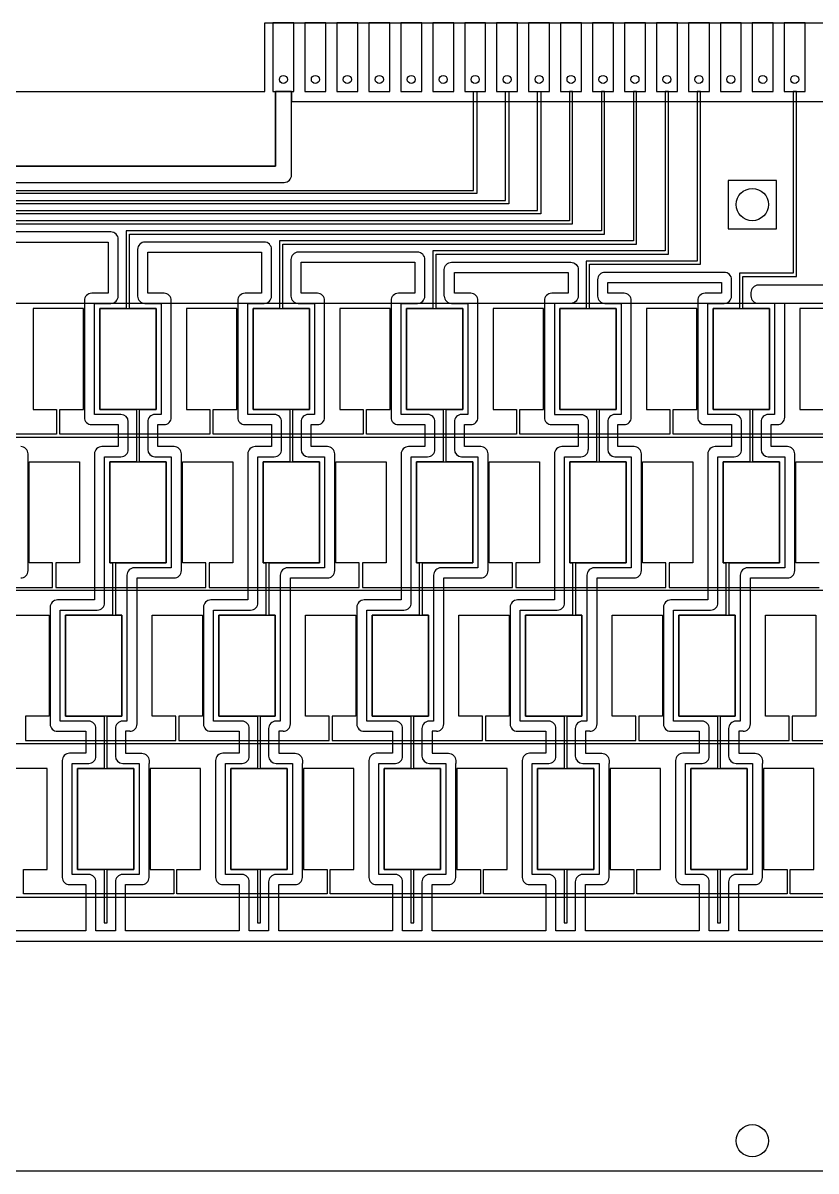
# Model space of a CAD drawing. Header units: inches. Extents: x 2 to 354, y 2 to 145.
# Drawn here: x 88.6 to 186.9, y 2.5 to 144.8 of the extents above; entities that cross this region are included whole.
import ezdxf

# ---------------------------------------------------------------- set-up
doc = ezdxf.new("R2010")
doc.units = ezdxf.units.IN
doc.header["$MEASUREMENT"] = 0
for name, color, linetype in [('Border', 7, 'Continuous'), ('Column Ground', 50, 'Continuous'), ('Column Pads', 50, 'Continuous'), ('Connector Bottom', 170, 'Continuous'), ('Connector Top', 220, 'Continuous'), ('Holes', 10, 'Continuous'), ('Row Pads', 82, 'Continuous'), ('Vias', 10, 'Continuous')]:
    doc.layers.add(name, color=color, linetype=linetype)

msp = doc.modelspace()

# ---------------------------------------------------------------- linework, layer by layer
at = {"layer": 'Border'}
for p, q in [((118.6, 136.25), (118.6, 144.75)), ((118.6, 144.75), (126.16, 144.75)), ((126.16, 144.75), (130.12, 144.75)), ((130.12, 144.75), (134.08, 144.75)), ((134.08, 144.75), (138.04, 144.75)), ((138.04, 144.75), (142, 144.75)), ((142, 144.75), (145.96, 144.75)), ((145.96, 144.75), (149.92, 144.75)), ((149.92, 144.75), (153.88, 144.75)), ((153.88, 144.75), (157.84, 144.75)), ((157.84, 144.75), (161.8, 144.75)), ((161.8, 144.75), (165.76, 144.75)), ((165.76, 144.75), (169.72, 144.75)), ((169.72, 144.75), (173.68, 144.75)), ((173.68, 144.75), (175.04, 144.75)), ((175.04, 144.75), (190.88, 144.75)), ((2.5, 136.25), (118.6, 136.25)), ((348.25, 2.5), (8.5, 2.5))]:
    msp.add_line(p, q, dxfattribs=at)
at = {"layer": 'Column Ground'}
for points in [[(40.49, 125), (121, 125, 0.414214), (121.9, 125.9), (121.9, 136.25), (119.9, 136.25), (119.9, 127), (39.4, 127, 0.414214)], [(100.43, 110.91), (100.43, 117.94, 0.414214), (99.52, 118.85), (84.73, 118.85, 0.414214)], [(85.08, 117.6), (99.18, 117.6), (99.18, 111.26), (97.15, 111.26, 0.414214), (96.24, 110.35), (96.24, 95.89, 0.414214), (97.15, 94.99), (100.43, 94.99), (100.43, 92.26), (98.4, 92.26, 0.414214), (97.49, 91.35), (97.49, 73.26), (92.9, 73.26, 0.414214), (91.99, 72.35), (91.99, 57.89, 0.414214), (92.9, 56.99), (96.42, 56.99), (96.42, 54.26), (94.39, 54.26, 0.414214), (93.49, 53.35), (93.49, 38.89, 0.414214), (94.39, 37.99), (96.42, 37.99), (96.42, 32.25), (82.32, 32.25)], [(120.68, 91.91), (120.68, 95.33, 0.414444), (119.77, 96.24), (116.49, 96.24), (116.49, 110.01), (118.52, 110.01, 0.414214), (119.43, 110.91), (119.43, 116.69, 0.414214), (118.52, 117.6), (103.73, 117.6, 0.414214), (102.83, 116.69), (102.83, 110.91, 0.414214), (103.73, 110.01), (105.76, 110.01), (105.76, 96.24), (104.98, 96.24, 0.414429), (104.08, 95.33), (104.08, 91.91, 0.413833), (104.98, 91.01), (107.01, 91.01), (107.01, 77.24), (102.42, 77.24, 0.414214), (101.51, 76.33), (101.51, 58.24), (100.98, 58.24, 0.414762), (100.08, 57.33), (100.08, 53.91, 0.414135), (100.98, 53.01), (103.01, 53.01), (103.01, 39.24), (100.98, 39.24, 0.414214), (100.08, 38.33), (100.08, 32.25), (97.67, 32.25), (97.67, 38.33, 0.414214), (96.77, 39.24), (94.74, 39.24), (94.74, 53.01), (96.77, 53.01, 0.414415), (97.67, 53.92), (97.67, 57.33)], [(101.86, 56.99, 0.414214), (102.76, 57.89), (102.76, 75.99), (107.36, 75.99, 0.414214), (108.26, 76.89), (108.26, 91.35, 0.414214), (107.36, 92.26), (105.33, 92.26), (105.33, 94.99), (106.11, 94.99, 0.414214), (107.01, 95.89), (107.01, 110.35, 0.414214), (106.11, 111.26), (104.08, 111.26), (104.08, 116.35), (118.18, 116.35), (118.18, 111.26), (116.15, 111.26, 0.414214), (115.24, 110.35), (115.24, 95.89, 0.414214), (116.15, 94.99), (119.43, 94.99), (119.43, 92.26), (117.4, 92.26, 0.414214), (116.49, 91.35), (116.49, 73.26), (111.9, 73.26, 0.414214), (110.99, 72.35), (110.99, 57.89, 0.414214), (111.9, 56.99), (115.42, 56.99), (115.42, 54.26), (113.39, 54.26, 0.414214), (112.49, 53.35), (112.49, 38.89, 0.414214), (113.39, 37.99), (115.42, 37.99), (115.42, 32.25), (101.33, 32.25), (101.33, 37.99), (103.35, 37.99, 0.414214), (104.26, 38.89), (104.26, 53.01)], [(139.68, 91.91), (139.68, 95.33, 0.414444), (138.77, 96.24), (135.49, 96.24), (135.49, 110.01), (137.52, 110.01, 0.414214), (138.43, 110.91), (138.43, 115.44, 0.414214), (137.52, 116.35), (122.73, 116.35, 0.414214), (121.83, 115.44), (121.83, 110.91, 0.414214), (122.73, 110.01), (124.76, 110.01), (124.76, 96.24), (123.98, 96.24, 0.414429), (123.08, 95.33), (123.08, 91.91, 0.413833), (123.98, 91.01), (126.01, 91.01), (126.01, 77.24), (121.42, 77.24, 0.414214), (120.51, 76.33), (120.51, 58.24), (119.98, 58.24, 0.414762), (119.07, 57.33), (119.07, 53.91, 0.414135), (119.98, 53.01), (122.01, 53.01), (122.01, 39.24), (119.98, 39.24, 0.414214), (119.07, 38.33), (119.07, 32.25), (116.67, 32.25), (116.67, 38.33, 0.414214), (115.77, 39.24), (113.74, 39.24), (113.74, 53.01), (115.77, 53.01, 0.414415), (116.67, 53.92), (116.67, 57.33)], [(120.86, 56.99, 0.414214), (121.76, 57.89), (121.76, 75.99), (126.36, 75.99, 0.414214), (127.26, 76.89), (127.26, 91.35, 0.414214), (126.36, 92.26), (124.33, 92.26), (124.33, 94.99), (125.11, 94.99, 0.414214), (126.01, 95.89), (126.01, 110.35, 0.414214), (125.11, 111.26), (123.08, 111.26), (123.08, 115.1), (137.18, 115.1), (137.18, 111.26), (135.15, 111.26, 0.414214), (134.24, 110.35), (134.24, 95.89, 0.414214), (135.15, 94.99), (138.43, 94.99), (138.43, 92.26), (136.4, 92.26, 0.414214), (135.49, 91.35), (135.49, 73.26), (130.9, 73.26, 0.414214), (129.99, 72.35), (129.99, 57.89, 0.414214), (130.9, 56.99), (134.42, 56.99), (134.42, 54.26), (132.39, 54.26, 0.414214), (131.49, 53.35), (131.49, 38.89, 0.414214), (132.39, 37.99), (134.42, 37.99), (134.42, 32.25), (120.33, 32.25), (120.33, 37.99), (122.35, 37.99, 0.414214), (123.26, 38.89), (123.26, 53.01)], [(139.86, 56.99, 0.414214), (140.76, 57.89), (140.76, 75.99), (145.36, 75.99, 0.414214), (146.26, 76.89), (146.26, 91.35, 0.414214), (145.36, 92.26), (143.33, 92.26), (143.33, 94.99), (144.11, 94.99, 0.414214), (145.01, 95.89), (145.01, 110.35, 0.414214), (144.11, 111.26), (142.08, 111.26), (142.08, 113.85), (156.18, 113.85), (156.18, 111.26), (154.15, 111.26, 0.414214), (153.24, 110.35), (153.24, 95.89, 0.414214), (154.15, 94.99), (157.43, 94.99), (157.43, 92.26), (155.4, 92.26, 0.414214), (154.49, 91.35), (154.49, 73.26), (149.9, 73.26, 0.414214), (148.99, 72.35), (148.99, 57.89, 0.414214), (149.9, 56.99), (153.42, 56.99), (153.42, 54.26), (151.39, 54.26, 0.414214), (150.49, 53.35), (150.49, 38.89, 0.414214), (151.39, 37.99), (153.42, 37.99), (153.42, 32.25), (139.33, 32.25), (139.33, 37.99), (141.35, 37.99, 0.414214), (142.26, 38.89), (142.26, 53.01)], [(140.83, 110.91), (140.83, 114.19, -0.414214), (141.73, 115.1), (156.52, 115.1, -0.414214), (157.43, 114.19), (157.43, 110.91, -0.414214), (156.52, 110.01), (154.49, 110.01), (154.49, 96.24), (157.77, 96.24, -0.414444), (158.68, 95.33), (158.68, 91.91)], [(177.68, 91.91), (177.68, 95.33, 0.414444), (176.77, 96.24), (173.49, 96.24), (173.49, 110.01), (175.52, 110.01, 0.414214), (176.43, 110.91), (176.43, 112.94, 0.414214), (175.52, 113.85), (160.73, 113.85, 0.414214), (159.83, 112.94), (159.83, 110.91, 0.414214), (160.73, 110.01), (162.76, 110.01), (162.76, 96.24), (161.98, 96.24, 0.414429), (161.08, 95.33), (161.08, 91.91, 0.413833), (161.98, 91.01), (164.01, 91.01), (164.01, 77.24), (159.42, 77.24, 0.414214), (158.51, 76.33), (158.51, 58.24), (157.98, 58.24, 0.414762), (157.07, 57.33), (157.07, 53.91, 0.414135), (157.98, 53.01), (160.01, 53.01), (160.01, 39.24), (157.98, 39.24, 0.414214), (157.07, 38.33), (157.07, 32.25), (154.67, 32.25), (154.67, 38.33, 0.414214), (153.77, 39.24), (151.74, 39.24), (151.74, 53.01), (153.77, 53.01, 0.414415), (154.67, 53.92), (154.67, 57.33)], [(162.33, 92.26), (162.33, 94.99), (163.11, 94.99, 0.414214), (164.01, 95.89), (164.01, 110.35, 0.414214), (163.11, 111.26), (161.08, 111.26), (161.08, 112.6), (175.18, 112.6), (175.18, 111.26), (173.15, 111.26, 0.414214), (172.24, 110.35), (172.24, 95.89, 0.414214), (173.15, 94.99), (176.43, 94.99), (176.43, 92.26), (174.4, 92.26, 0.414214), (173.49, 91.35), (173.49, 73.26), (168.9, 73.26, 0.414214), (167.99, 72.35), (167.99, 57.89, 0.414214), (168.9, 56.99), (172.42, 56.99), (172.42, 54.26), (170.4, 54.26, 0.414214), (169.49, 53.35), (169.49, 38.89, 0.414214), (170.4, 37.99), (172.42, 37.99), (172.42, 32.25), (158.33, 32.25), (158.33, 37.99), (160.35, 37.99, 0.414214), (161.26, 38.89), (161.26, 53.01)], [(194.52, 112.26), (179.73, 112.26, 0.414214), (178.83, 111.35), (178.83, 110.92, 0.414214), (179.73, 110.02), (181.76, 110.02), (181.76, 96.24), (180.98, 96.24, 0.414429), (180.08, 95.33), (180.08, 91.91, 0.413833), (180.98, 91.01), (183.01, 91.01), (183.01, 77.24), (178.42, 77.24, 0.414214), (177.51, 76.33), (177.51, 58.24), (176.98, 58.24, 0.414762), (176.07, 57.33), (176.07, 53.91, 0.414135), (176.98, 53.01), (179.01, 53.01), (179.01, 39.24), (176.98, 39.24, 0.414214), (176.07, 38.33), (176.07, 32.25), (173.67, 32.25), (173.67, 38.33, 0.414214), (172.77, 39.24), (170.74, 39.24), (170.74, 53.01), (172.77, 53.01, 0.414415), (173.67, 53.92), (173.67, 57.33)], [(101.68, 91.91), (101.68, 95.33, 0.413984), (100.77, 96.24), (97.49, 96.24), (97.49, 110.01), (99.52, 110.01, 0.414214), (100.43, 110.91)], [(140.83, 110.91, 0.414214), (141.73, 110.01), (143.76, 110.01), (143.76, 96.24), (142.98, 96.24, 0.414429), (142.08, 95.33), (142.08, 91.91, 0.413833), (142.98, 91.01), (145.01, 91.01), (145.01, 77.24), (140.42, 77.24, 0.414214), (139.51, 76.33), (139.51, 58.24), (138.98, 58.24, 0.414762), (138.07, 57.33), (138.07, 53.91, 0.414135), (138.98, 53.01), (141.01, 53.01), (141.01, 39.24), (138.98, 39.24, 0.414214), (138.07, 38.33), (138.07, 32.25), (135.67, 32.25), (135.67, 38.33, 0.414214), (134.77, 39.24), (132.74, 39.24), (132.74, 53.01), (134.77, 53.01, 0.414415), (135.67, 53.92), (135.67, 57.33)], [(177.86, 56.99, 0.414214), (178.76, 57.89), (178.76, 75.99), (183.36, 75.99, 0.414214), (184.26, 76.89), (184.26, 91.35, 0.414214), (183.36, 92.26), (181.33, 92.26), (181.33, 94.99), (182.11, 94.99, 0.414214), (183.01, 95.89), (183.01, 96.24)], [(88.36, 75.99, 0.414214), (89.26, 76.89), (89.26, 91.35, 0.414214), (88.36, 92.26)], [(97.67, 57.33, 0.414214), (96.77, 58.24), (93.24, 58.24), (93.24, 72.01), (97.84, 72.01, 0.414214), (98.74, 72.92), (98.74, 91.01), (100.77, 91.01, 0.414214), (101.68, 91.91)], [(116.67, 57.33, 0.414214), (115.77, 58.24), (112.24, 58.24), (112.24, 72.01), (116.84, 72.01, 0.414214), (117.74, 72.92), (117.74, 91.01), (119.77, 91.01, 0.414214), (120.68, 91.91)], [(135.67, 57.33, 0.414214), (134.77, 58.24), (131.24, 58.24), (131.24, 72.01), (135.84, 72.01, 0.414214), (136.74, 72.92), (136.74, 91.01), (138.77, 91.01, 0.414214), (139.68, 91.91)], [(154.67, 57.33, 0.414214), (153.77, 58.24), (150.24, 58.24), (150.24, 72.01), (154.84, 72.01, 0.414214), (155.74, 72.92), (155.74, 91.01), (157.77, 91.01, 0.414214), (158.68, 91.91)], [(158.86, 56.99, 0.414214), (159.76, 57.89), (159.76, 75.99), (164.36, 75.99, 0.414214), (165.26, 76.89), (165.26, 91.35, 0.414214), (164.36, 92.26), (162.33, 92.26)], [(173.67, 57.33, 0.414214), (172.77, 58.24), (169.24, 58.24), (169.24, 72.01), (173.84, 72.01, 0.414214), (174.74, 72.92), (174.74, 91.01), (176.77, 91.01, 0.414214), (177.68, 91.91)], [(101.86, 56.99), (101.33, 56.99), (101.33, 54.26), (103.35, 54.26, -0.414632), (104.26, 53.35), (104.26, 53.01)], [(120.86, 56.99), (120.33, 56.99), (120.33, 54.26), (122.35, 54.26, -0.414632), (123.26, 53.35), (123.26, 53.01)], [(139.86, 56.99), (139.33, 56.99), (139.33, 54.26), (141.35, 54.26, -0.414632), (142.26, 53.35), (142.26, 53.01)], [(158.86, 56.99), (158.33, 56.99), (158.33, 54.26), (160.35, 54.26, -0.414632), (161.26, 53.35), (161.26, 53.01)], [(177.86, 56.99), (177.33, 56.99), (177.33, 54.26), (179.35, 54.26, -0.414632), (180.26, 53.35), (180.26, 53.01)], [(191.43, 32.25), (177.33, 32.25), (177.33, 37.99), (179.35, 37.99, 0.414214), (180.26, 38.89), (180.26, 53.01)]]:
    msp.add_lwpolyline(points, format="xyb", dxfattribs=at)
for points in [[(183.01, 96.25), (183.01, 110.02), (191.24, 110.02)], [(112.49, 53.01), (112.49, 53.01)], [(169.49, 53.01), (169.49, 53.01)], [(73.46, 31), (233.08, 31)]]:
    msp.add_lwpolyline(points, dxfattribs=at)
at = {"layer": 'Column Pads'}
for p, q in [((144.46, 124), (144.46, 136.25)), ((144.46, 136.25), (144.86, 136.25)), ((144.86, 136.25), (144.86, 123.6)), ((148.42, 122.75), (148.42, 136.25)), ((148.42, 136.25), (148.82, 136.25)), ((148.82, 136.25), (148.82, 122.35)), ((152.38, 121.5), (152.38, 136.25)), ((152.38, 136.25), (152.78, 136.25)), ((152.78, 136.25), (152.78, 121.1)), ((156.74, 136.25), (156.34, 136.25)), ((156.34, 136.25), (156.34, 120.25)), ((156.74, 119.85), (156.74, 136.25)), ((160.7, 136.25), (160.3, 136.25)), ((160.3, 136.25), (160.3, 119)), ((160.7, 118.6), (160.7, 136.25)), ((164.66, 136.25), (164.26, 136.25)), ((164.26, 136.25), (164.26, 117.75)), ((164.66, 117.35), (164.66, 136.25)), ((168.62, 136.25), (168.22, 136.25)), ((168.22, 136.25), (168.22, 116.5)), ((168.62, 116.1), (168.62, 136.25)), ((172.58, 136.25), (172.18, 136.25)), ((172.18, 136.25), (172.18, 115.25)), ((172.58, 114.85), (172.58, 136.25)), ((184.46, 136.25), (184.06, 136.25)), ((184.06, 136.25), (184.06, 113.75)), ((184.46, 113.35), (184.46, 136.25)), ((41.49, 124), (132.58, 124)), ((132.58, 124), (144.46, 124)), ((144.86, 123.6), (41.89, 123.6)), ((42.74, 122.75), (136.54, 122.75)), ((148.82, 122.35), (43.14, 122.35)), ((136.54, 122.75), (148.42, 122.75)), ((63.43, 121.5), (140.5, 121.5)), ((152.78, 121.1), (63.83, 121.1)), ((140.5, 121.5), (152.38, 121.5)), ((144.46, 120.25), (82.43, 120.25)), ((82.83, 119.85), (156.74, 119.85)), ((156.34, 120.25), (144.46, 120.25)), ((148.42, 119), (101.43, 119)), ((101.43, 119), (101.43, 109.37)), ((101.83, 109.37), (101.83, 118.6)), ((101.83, 118.6), (160.7, 118.6)), ((160.3, 119), (148.42, 119)), ((152.38, 117.75), (120.43, 117.75)), ((120.43, 117.75), (120.43, 109.37)), ((120.83, 109.37), (120.83, 117.35)), ((120.83, 117.35), (164.66, 117.35)), ((164.26, 117.75), (152.38, 117.75)), ((156.34, 116.5), (139.43, 116.5)), ((139.43, 116.5), (139.43, 109.37)), ((139.83, 109.37), (139.83, 116.1)), ((139.83, 116.1), (168.62, 116.1)), ((168.22, 116.5), (156.34, 116.5)), ((160.3, 115.25), (158.43, 115.25)), ((158.43, 115.25), (158.43, 109.37)), ((172.18, 115.25), (160.3, 115.25)), ((158.83, 109.37), (158.83, 114.85)), ((158.83, 114.85), (172.58, 114.85)), ((184.06, 113.75), (177.43, 113.75)), ((177.43, 113.75), (177.43, 109.37)), ((177.83, 109.37), (177.83, 113.35)), ((177.83, 113.35), (184.46, 113.35)), ((101.43, 109.37), (98.13, 109.37)), ((98.13, 109.37), (98.13, 96.87)), ((105.13, 109.37), (101.83, 109.37)), ((105.13, 96.87), (105.13, 109.37)), ((120.43, 109.37), (117.13, 109.37)), ((117.13, 109.37), (117.13, 96.87)), ((124.13, 109.37), (120.83, 109.37)), ((124.13, 96.87), (124.13, 109.37)), ((139.43, 109.37), (136.13, 109.37)), ((136.13, 109.37), (136.13, 96.87)), ((143.13, 109.37), (139.83, 109.37)), ((143.13, 96.87), (143.13, 109.37)), ((158.43, 109.37), (155.13, 109.37)), ((155.13, 109.37), (155.13, 96.87)), ((162.13, 109.37), (158.83, 109.37)), ((162.13, 96.87), (162.13, 109.37)), ((177.43, 109.37), (174.13, 109.37)), ((174.13, 109.37), (174.13, 96.87)), ((181.13, 109.37), (177.83, 109.37)), ((181.13, 96.87), (181.13, 109.37)), ((98.13, 96.87), (102.68, 96.87)), ((102.68, 96.87), (102.68, 90.37)), ((103.08, 90.37), (103.08, 96.87)), ((103.08, 96.87), (105.13, 96.87)), ((117.13, 96.87), (121.68, 96.87)), ((121.68, 96.87), (121.68, 90.37)), ((122.08, 90.37), (122.08, 96.87)), ((122.08, 96.87), (124.13, 96.87)), ((136.13, 96.87), (140.68, 96.87)), ((140.68, 96.87), (140.68, 90.37)), ((141.08, 90.37), (141.08, 96.87)), ((141.08, 96.87), (143.13, 96.87)), ((155.13, 96.87), (159.68, 96.87)), ((159.68, 96.87), (159.68, 90.37)), ((160.08, 90.37), (160.08, 96.87)), ((160.08, 96.87), (162.13, 96.87)), ((174.13, 96.87), (178.68, 96.87)), ((178.68, 96.87), (178.68, 90.37)), ((179.08, 90.37), (179.08, 96.87)), ((179.08, 96.87), (181.13, 96.87)), ((102.68, 90.37), (99.38, 90.37)), ((99.38, 90.37), (99.38, 77.87)), ((106.38, 90.37), (103.08, 90.37)), ((106.38, 77.87), (106.38, 90.37)), ((121.68, 90.37), (118.38, 90.37)), ((118.38, 90.37), (118.38, 77.87)), ((125.38, 90.37), (122.08, 90.37)), ((125.38, 77.87), (125.38, 90.37)), ((140.68, 90.37), (137.38, 90.37)), ((137.38, 90.37), (137.38, 77.87)), ((144.38, 90.37), (141.08, 90.37)), ((144.38, 77.87), (144.38, 90.37)), ((159.68, 90.37), (156.38, 90.37)), ((156.38, 90.37), (156.38, 77.87)), ((163.38, 90.37), (160.08, 90.37)), ((163.38, 77.87), (163.38, 90.37)), ((178.68, 90.37), (175.38, 90.37)), ((175.38, 90.37), (175.38, 77.87)), ((182.38, 90.37), (179.08, 90.37)), ((182.38, 77.87), (182.38, 90.37)), ((99.38, 77.87), (99.74, 77.87)), ((99.74, 77.87), (99.74, 71.38)), ((100.14, 71.38), (100.14, 77.87)), ((100.14, 77.87), (106.38, 77.87)), ((118.38, 77.87), (118.74, 77.87)), ((118.74, 77.87), (118.74, 71.38)), ((119.14, 71.38), (119.14, 77.87)), ((119.14, 77.87), (125.38, 77.87)), ((137.38, 77.87), (137.74, 77.87)), ((137.74, 77.87), (137.74, 71.38)), ((138.14, 71.38), (138.14, 77.87)), ((138.14, 77.87), (144.38, 77.87)), ((156.38, 77.87), (156.74, 77.87)), ((156.74, 77.87), (156.74, 71.38)), ((157.14, 71.38), (157.14, 77.87)), ((157.14, 77.87), (163.38, 77.87)), ((175.38, 77.87), (175.74, 77.87)), ((175.74, 77.87), (175.74, 71.38)), ((176.14, 71.38), (176.14, 77.87)), ((176.14, 77.87), (182.38, 77.87)), ((99.74, 71.38), (93.88, 71.38)), ((93.88, 71.38), (93.88, 58.87)), ((100.88, 71.38), (100.14, 71.38)), ((100.88, 58.87), (100.88, 71.38)), ((118.74, 71.38), (112.88, 71.38)), ((112.88, 71.38), (112.88, 58.87)), ((119.88, 71.38), (119.14, 71.38)), ((119.88, 58.87), (119.88, 71.38)), ((137.74, 71.38), (131.88, 71.38)), ((131.88, 71.38), (131.88, 58.87)), ((138.88, 71.38), (138.14, 71.38)), ((138.88, 58.87), (138.88, 71.38)), ((156.74, 71.38), (150.88, 71.38)), ((150.88, 71.38), (150.88, 58.87)), ((157.88, 71.38), (157.14, 71.38)), ((157.88, 58.87), (157.88, 71.38)), ((175.74, 71.38), (169.88, 71.38)), ((169.88, 71.38), (169.88, 58.87)), ((176.88, 71.38), (176.14, 71.38)), ((176.88, 58.87), (176.88, 71.38)), ((93.88, 58.87), (98.67, 58.87)), ((98.67, 58.87), (98.67, 52.37)), ((99.07, 52.37), (99.07, 58.87)), ((99.07, 58.87), (100.88, 58.87)), ((112.88, 58.87), (117.67, 58.87)), ((117.67, 58.87), (117.67, 52.37)), ((118.07, 52.37), (118.07, 58.87)), ((118.07, 58.87), (119.88, 58.87)), ((131.88, 58.87), (136.67, 58.87)), ((136.67, 58.87), (136.67, 52.37)), ((137.07, 52.37), (137.07, 58.87)), ((137.07, 58.87), (138.88, 58.87)), ((150.88, 58.87), (155.67, 58.87)), ((155.67, 58.87), (155.67, 52.37)), ((156.07, 52.37), (156.07, 58.87)), ((156.07, 58.87), (157.88, 58.87)), ((169.88, 58.87), (174.67, 58.87)), ((174.67, 58.87), (174.67, 52.37)), ((175.07, 52.37), (175.07, 58.87)), ((175.07, 58.87), (176.88, 58.87)), ((98.67, 52.37), (95.37, 52.37)), ((95.37, 52.37), (95.37, 39.88)), ((102.38, 52.37), (99.07, 52.37)), ((102.38, 39.88), (102.38, 52.37)), ((117.67, 52.37), (114.38, 52.37)), ((114.38, 52.37), (114.38, 39.88)), ((121.37, 52.37), (118.07, 52.37)), ((121.37, 39.88), (121.37, 52.37)), ((136.67, 52.37), (133.37, 52.37)), ((133.37, 52.37), (133.37, 39.88)), ((140.38, 52.37), (137.07, 52.37)), ((140.38, 39.88), (140.38, 52.37)), ((155.67, 52.37), (152.37, 52.37)), ((152.37, 52.37), (152.37, 39.88)), ((159.37, 52.37), (156.07, 52.37)), ((159.37, 39.88), (159.37, 52.37)), ((174.67, 52.37), (171.38, 52.37)), ((171.38, 52.37), (171.38, 39.88)), ((178.37, 52.37), (175.07, 52.37)), ((178.37, 39.88), (178.37, 52.37)), ((95.37, 39.88), (98.67, 39.88)), ((98.67, 39.88), (98.67, 33.25)), ((99.07, 33.25), (99.07, 39.88)), ((99.07, 39.88), (102.38, 39.88)), ((114.38, 39.88), (117.67, 39.88)), ((117.67, 39.88), (117.67, 33.25)), ((118.07, 33.25), (118.07, 39.88)), ((118.07, 39.88), (121.37, 39.88)), ((133.37, 39.88), (136.67, 39.88)), ((136.67, 39.88), (136.67, 33.25)), ((137.07, 33.25), (137.07, 39.88)), ((137.07, 39.88), (140.38, 39.88)), ((152.37, 39.88), (155.67, 39.88)), ((155.67, 39.88), (155.67, 33.25)), ((156.07, 33.25), (156.07, 39.88)), ((156.07, 39.88), (159.37, 39.88)), ((171.38, 39.88), (174.67, 39.88)), ((174.67, 39.88), (174.67, 33.25)), ((175.07, 33.25), (175.07, 39.88)), ((175.07, 39.88), (178.37, 39.88)), ((98.67, 33.25), (99.07, 33.25)), ((117.67, 33.25), (118.07, 33.25)), ((136.67, 33.25), (137.07, 33.25)), ((155.67, 33.25), (156.07, 33.25)), ((174.67, 33.25), (175.07, 33.25))]:
    msp.add_line(p, q, dxfattribs=at)
at = {"layer": 'Connector Bottom'}
for points in [[(122.2, 136.25), (122.2, 144.75), (119.6, 144.75), (119.6, 136.25)], [(126.16, 136.25), (126.16, 144.75), (123.56, 144.75), (123.56, 136.25)], [(130.12, 144.75), (127.52, 144.75), (127.52, 136.25), (130.12, 136.25)], [(134.08, 136.25), (134.08, 144.75), (131.48, 144.75), (131.48, 136.25)], [(138.04, 136.25), (138.04, 144.75), (135.44, 144.75), (135.44, 136.25)], [(142, 144.75), (139.4, 144.75), (139.4, 136.25), (142, 136.25)], [(145.96, 136.25), (145.96, 144.75), (143.36, 144.75), (143.36, 136.25)], [(149.92, 144.75), (147.32, 144.75), (147.32, 136.25), (149.92, 136.25)], [(153.88, 136.25), (153.88, 144.75), (151.28, 144.75), (151.28, 136.25)], [(157.84, 144.75), (155.24, 144.75), (155.24, 136.25), (157.84, 136.25)], [(161.8, 136.25), (161.8, 144.75), (159.2, 144.75), (159.2, 136.25)], [(165.76, 136.25), (165.76, 144.75), (163.16, 144.75), (163.16, 136.25)], [(169.72, 144.75), (167.12, 144.75), (167.12, 136.25), (169.72, 136.25)], [(173.68, 144.75), (171.08, 144.75), (171.08, 136.25), (173.68, 136.25)], [(177.64, 136.25), (177.64, 144.75), (175.04, 144.75), (175.04, 136.25)], [(181.6, 136.25), (181.6, 144.75), (179, 144.75), (179, 136.25)], [(185.56, 144.75), (182.96, 144.75), (182.96, 136.25), (185.56, 136.25)]]:
    msp.add_lwpolyline(points, close=True, dxfattribs=at)
at = {"layer": 'Connector Top'}
for points in [[(119.6, 144.75), (119.6, 136.25), (122.2, 136.25), (122.2, 144.75)], [(123.56, 144.75), (123.56, 136.25), (126.16, 136.25), (126.16, 144.75)], [(127.52, 136.25), (130.12, 136.25), (130.12, 144.75), (127.52, 144.75)], [(131.48, 144.75), (131.48, 136.25), (134.08, 136.25), (134.08, 144.75)], [(135.44, 144.75), (135.44, 136.25), (138.04, 136.25), (138.04, 144.75)], [(139.4, 136.25), (142, 136.25), (142, 144.75), (139.4, 144.75)], [(143.36, 144.75), (143.36, 136.25), (145.96, 136.25), (145.96, 144.75)], [(147.32, 136.25), (149.92, 136.25), (149.92, 144.75), (147.32, 144.75)], [(151.28, 144.75), (151.28, 136.25), (153.88, 136.25), (153.88, 144.75)], [(155.24, 136.25), (157.84, 136.25), (157.84, 144.75), (155.24, 144.75)], [(159.2, 144.75), (159.2, 136.25), (161.8, 136.25), (161.8, 144.75)], [(163.16, 144.75), (163.16, 136.25), (165.76, 136.25), (165.76, 144.75)], [(167.12, 136.25), (169.72, 136.25), (169.72, 144.75), (167.12, 144.75)], [(171.08, 136.25), (173.68, 136.25), (173.68, 144.75), (171.08, 144.75)], [(175.04, 144.75), (175.04, 136.25), (177.64, 136.25), (177.64, 144.75)], [(179, 144.75), (179, 136.25), (181.6, 136.25), (181.6, 144.75)], [(182.96, 136.25), (185.56, 136.25), (185.56, 144.75), (182.96, 144.75)]]:
    msp.add_lwpolyline(points, close=True, dxfattribs=at)
at = {"layer": 'Holes'}
for centre in [(179, 122.25), (179, 6.25)]:
    msp.add_circle(centre, 2, dxfattribs=at)
at = {"layer": 'Row Pads'}
for p, q in [((119.9, 136.25), (121.9, 136.25)), ((119.9, 127), (119.9, 136.25)), ((121.9, 136.25), (121.9, 135)), ((121.9, 135), (218.9, 135)), ((39.4, 127), (119.9, 127)), ((176, 125.25), (176, 119.25)), ((182, 125.25), (176, 125.25)), ((182, 119.25), (182, 125.25)), ((176, 119.25), (182, 119.25)), ((335.61, 110.01), (21.15, 110.01)), ((89.88, 109.37), (89.88, 96.87)), ((96.13, 109.37), (89.88, 109.37)), ((96.13, 96.87), (96.13, 109.37)), ((98.13, 96.87), (98.13, 109.37)), ((98.13, 109.37), (105.13, 109.37)), ((105.13, 109.37), (105.13, 96.87)), ((108.88, 109.37), (108.88, 96.87)), ((115.13, 109.37), (108.88, 109.37)), ((115.13, 96.87), (115.13, 109.37)), ((117.13, 109.37), (124.13, 109.37)), ((117.13, 96.87), (117.13, 109.37)), ((124.13, 109.37), (124.13, 96.87)), ((127.88, 109.37), (127.88, 96.87)), ((134.13, 109.37), (127.88, 109.37)), ((134.13, 96.87), (134.13, 109.37)), ((136.13, 109.37), (143.13, 109.37)), ((136.13, 96.87), (136.13, 109.37)), ((143.13, 109.37), (143.13, 96.87)), ((146.88, 109.37), (146.88, 96.87)), ((153.13, 109.37), (146.88, 109.37)), ((153.13, 96.87), (153.13, 109.37)), ((155.13, 109.37), (162.13, 109.37)), ((155.13, 96.87), (155.13, 109.37)), ((162.13, 109.37), (162.13, 96.87)), ((165.88, 109.37), (165.88, 96.87)), ((172.13, 109.37), (165.88, 109.37)), ((172.13, 96.87), (172.13, 109.37)), ((174.13, 109.37), (181.13, 109.37)), ((174.13, 96.87), (174.13, 109.37)), ((181.13, 109.37), (181.13, 96.87)), ((184.88, 109.37), (184.88, 96.87)), ((191.13, 109.37), (184.88, 109.37)), ((89.88, 96.87), (92.8, 96.87)), ((92.8, 96.87), (92.8, 93.82)), ((93.2, 96.87), (96.13, 96.87)), ((93.2, 93.82), (93.2, 96.87)), ((105.13, 96.87), (98.13, 96.87)), ((108.88, 96.87), (111.8, 96.87)), ((111.8, 96.87), (111.8, 93.82)), ((112.2, 96.87), (115.13, 96.87)), ((112.2, 93.82), (112.2, 96.87)), ((124.13, 96.87), (117.13, 96.87)), ((127.88, 96.87), (130.8, 96.87)), ((130.8, 96.87), (130.8, 93.82)), ((131.2, 96.87), (134.13, 96.87)), ((131.2, 93.82), (131.2, 96.87)), ((143.13, 96.87), (136.13, 96.87)), ((146.88, 96.87), (149.8, 96.87)), ((149.8, 96.87), (149.8, 93.82)), ((150.2, 96.87), (153.13, 96.87)), ((150.2, 93.82), (150.2, 96.87)), ((162.13, 96.87), (155.13, 96.87)), ((165.88, 96.87), (168.8, 96.87)), ((168.8, 96.87), (168.8, 93.82)), ((169.2, 96.87), (172.13, 96.87)), ((169.2, 93.82), (169.2, 96.87)), ((181.13, 96.87), (174.13, 96.87)), ((184.88, 96.87), (187.8, 96.87)), ((16.8, 93.42), (339.95, 93.42)), ((92.8, 93.82), (74.2, 93.82)), ((111.8, 93.82), (93.2, 93.82)), ((130.8, 93.82), (112.2, 93.82)), ((149.8, 93.82), (131.2, 93.82)), ((168.8, 93.82), (150.2, 93.82)), ((187.8, 93.82), (169.2, 93.82)), ((89.38, 90.37), (95.63, 90.37)), ((89.38, 77.87), (89.38, 90.37)), ((95.63, 90.37), (95.63, 77.87)), ((99.38, 90.37), (106.38, 90.37)), ((99.38, 77.87), (99.38, 90.37)), ((106.38, 90.37), (106.38, 77.87)), ((108.38, 90.37), (114.63, 90.37)), ((108.38, 77.87), (108.38, 90.37)), ((114.63, 90.37), (114.63, 77.87)), ((118.38, 90.37), (125.38, 90.37)), ((118.38, 77.87), (118.38, 90.37)), ((125.38, 90.37), (125.38, 77.87)), ((127.38, 90.37), (133.63, 90.37)), ((127.38, 77.87), (127.38, 90.37)), ((133.63, 90.37), (133.63, 77.87)), ((137.38, 90.37), (144.38, 90.37)), ((137.38, 77.87), (137.38, 90.37)), ((144.38, 90.37), (144.38, 77.87)), ((146.38, 90.37), (152.63, 90.37)), ((146.38, 77.87), (146.38, 90.37)), ((152.63, 90.37), (152.63, 77.87)), ((156.38, 90.37), (163.38, 90.37)), ((156.38, 77.87), (156.38, 90.37)), ((163.38, 90.37), (163.38, 77.87)), ((165.38, 90.37), (171.63, 90.37)), ((165.38, 77.87), (165.38, 90.37)), ((171.63, 90.37), (171.63, 77.87)), ((175.38, 90.37), (182.38, 90.37)), ((175.38, 77.87), (175.38, 90.37)), ((182.38, 90.37), (182.38, 77.87)), ((184.38, 90.37), (190.63, 90.37)), ((184.38, 77.87), (184.38, 90.37)), ((92.3, 77.87), (89.38, 77.87)), ((92.3, 74.82), (92.3, 77.87)), ((92.7, 77.87), (92.7, 74.82)), ((95.63, 77.87), (92.7, 77.87)), ((106.38, 77.87), (99.38, 77.87)), ((111.3, 77.87), (108.38, 77.87)), ((111.3, 74.82), (111.3, 77.87)), ((111.7, 77.87), (111.7, 74.82)), ((114.63, 77.87), (111.7, 77.87)), ((125.38, 77.87), (118.38, 77.87)), ((130.3, 77.87), (127.38, 77.87)), ((130.3, 74.82), (130.3, 77.87)), ((130.7, 77.87), (130.7, 74.82)), ((133.63, 77.87), (130.7, 77.87)), ((144.38, 77.87), (137.38, 77.87)), ((149.3, 77.87), (146.38, 77.87)), ((149.3, 74.82), (149.3, 77.87)), ((149.7, 77.87), (149.7, 74.82)), ((152.63, 77.87), (149.7, 77.87)), ((163.38, 77.87), (156.38, 77.87)), ((168.3, 77.87), (165.38, 77.87)), ((168.3, 74.82), (168.3, 77.87)), ((168.7, 77.87), (168.7, 74.82)), ((171.63, 77.87), (168.7, 77.87)), ((182.38, 77.87), (175.38, 77.87)), ((187.3, 77.87), (184.38, 77.87)), ((278.55, 74.42), (16.8, 74.42)), ((73.7, 74.82), (92.3, 74.82)), ((92.7, 74.82), (111.3, 74.82)), ((111.7, 74.82), (130.3, 74.82)), ((130.7, 74.82), (149.3, 74.82)), ((149.7, 74.82), (168.3, 74.82)), ((168.7, 74.82), (187.3, 74.82)), ((85.63, 71.38), (91.88, 71.38)), ((91.88, 71.38), (91.88, 58.87)), ((93.88, 71.38), (100.88, 71.38)), ((93.88, 58.87), (93.88, 71.38)), ((100.88, 71.38), (100.88, 58.87)), ((104.63, 71.38), (110.88, 71.38)), ((104.63, 58.87), (104.63, 71.38)), ((110.88, 71.38), (110.88, 58.87)), ((112.88, 58.87), (112.88, 71.38)), ((112.88, 71.38), (119.88, 71.38)), ((119.88, 71.38), (119.88, 58.87)), ((123.63, 71.38), (129.88, 71.38)), ((123.63, 58.87), (123.63, 71.38)), ((129.88, 71.38), (129.88, 58.87)), ((131.88, 71.38), (138.88, 71.38)), ((131.88, 58.87), (131.88, 71.38)), ((138.88, 71.38), (138.88, 58.87)), ((142.63, 71.38), (148.88, 71.38)), ((142.63, 58.87), (142.63, 71.38)), ((148.88, 71.38), (148.88, 58.87)), ((150.88, 71.38), (157.88, 71.38)), ((150.88, 58.87), (150.88, 71.38)), ((157.88, 71.38), (157.88, 58.87)), ((161.63, 71.38), (167.88, 71.38)), ((161.63, 58.87), (161.63, 71.38)), ((167.88, 71.38), (167.88, 58.87)), ((169.88, 71.38), (176.88, 71.38)), ((169.88, 58.87), (169.88, 71.38)), ((176.88, 71.38), (176.88, 58.87)), ((180.63, 71.38), (186.88, 71.38)), ((180.63, 58.87), (180.63, 71.38)), ((186.88, 71.38), (186.88, 58.87)), ((88.95, 58.87), (88.95, 55.83)), ((91.88, 58.87), (88.95, 58.87)), ((100.88, 58.87), (93.88, 58.87)), ((107.55, 58.87), (104.63, 58.87)), ((107.55, 55.83), (107.55, 58.87)), ((107.95, 58.87), (107.95, 55.83)), ((110.88, 58.87), (107.95, 58.87)), ((119.88, 58.87), (112.88, 58.87)), ((126.55, 58.87), (123.63, 58.87)), ((126.55, 55.83), (126.55, 58.87)), ((126.95, 58.87), (126.95, 55.83)), ((129.88, 58.87), (126.95, 58.87)), ((138.88, 58.87), (131.88, 58.87)), ((145.55, 58.87), (142.63, 58.87)), ((145.55, 55.83), (145.55, 58.87)), ((145.95, 58.87), (145.95, 55.83)), ((148.88, 58.87), (145.95, 58.87)), ((157.88, 58.87), (150.88, 58.87)), ((164.55, 58.87), (161.63, 58.87)), ((164.55, 55.83), (164.55, 58.87)), ((164.95, 58.87), (164.95, 55.83)), ((167.88, 58.87), (164.95, 58.87)), ((176.88, 58.87), (169.88, 58.87)), ((183.55, 58.87), (180.63, 58.87)), ((183.55, 55.83), (183.55, 58.87)), ((183.95, 58.87), (183.95, 55.83)), ((186.88, 58.87), (183.95, 58.87)), ((88.95, 55.83), (107.55, 55.83)), ((107.95, 55.83), (126.55, 55.83)), ((126.95, 55.83), (145.55, 55.83)), ((145.95, 55.83), (164.55, 55.83)), ((164.95, 55.83), (183.55, 55.83)), ((183.95, 55.83), (202.55, 55.83)), ((273.8, 55.43), (59.95, 55.43)), ((91.62, 52.37), (85.37, 52.37)), ((91.62, 39.88), (91.62, 52.37)), ((95.37, 52.37), (102.38, 52.37)), ((95.37, 39.88), (95.37, 52.37)), ((102.38, 52.37), (102.38, 39.88)), ((104.38, 52.37), (104.38, 39.88)), ((110.62, 52.37), (104.38, 52.37)), ((110.62, 39.88), (110.62, 52.37)), ((114.38, 52.37), (121.37, 52.37)), ((114.38, 39.88), (114.38, 52.37)), ((121.37, 52.37), (121.37, 39.88)), ((123.37, 52.37), (123.37, 39.88)), ((129.62, 52.37), (123.37, 52.37)), ((129.62, 39.88), (129.62, 52.37)), ((133.37, 52.37), (140.38, 52.37)), ((133.37, 39.88), (133.37, 52.37)), ((140.38, 52.37), (140.38, 39.88)), ((142.38, 52.37), (142.38, 39.88)), ((148.62, 52.37), (142.38, 52.37)), ((148.62, 39.88), (148.62, 52.37)), ((152.37, 52.37), (159.37, 52.37)), ((152.37, 39.88), (152.37, 52.37)), ((159.37, 52.37), (159.37, 39.88)), ((161.38, 52.37), (161.38, 39.88)), ((167.62, 52.37), (161.38, 52.37)), ((167.62, 39.88), (167.62, 52.37)), ((171.38, 52.37), (178.37, 52.37)), ((171.38, 39.88), (171.38, 52.37)), ((178.37, 52.37), (178.37, 39.88)), ((180.37, 52.37), (180.37, 39.88)), ((186.62, 52.37), (180.37, 52.37)), ((186.62, 39.88), (186.62, 52.37)), ((88.7, 39.88), (91.62, 39.88)), ((88.7, 36.83), (88.7, 39.88)), ((102.38, 39.88), (95.37, 39.88)), ((104.38, 39.88), (107.3, 39.88)), ((107.3, 39.88), (107.3, 36.83)), ((107.7, 39.88), (110.62, 39.88)), ((107.7, 36.83), (107.7, 39.88)), ((121.37, 39.88), (114.38, 39.88)), ((123.37, 39.88), (126.3, 39.88)), ((126.3, 39.88), (126.3, 36.83)), ((126.7, 39.88), (129.62, 39.88)), ((126.7, 36.83), (126.7, 39.88)), ((140.38, 39.88), (133.37, 39.88)), ((142.38, 39.88), (145.3, 39.88)), ((145.3, 39.88), (145.3, 36.83)), ((145.7, 39.88), (148.62, 39.88)), ((145.7, 36.83), (145.7, 39.88)), ((159.37, 39.88), (152.37, 39.88)), ((161.38, 39.88), (164.3, 39.88)), ((164.3, 39.88), (164.3, 36.83)), ((164.7, 39.88), (167.62, 39.88)), ((164.7, 36.83), (164.7, 39.88)), ((178.37, 39.88), (171.38, 39.88)), ((180.37, 39.88), (183.3, 39.88)), ((183.3, 39.88), (183.3, 36.83)), ((183.7, 39.88), (186.62, 39.88)), ((183.7, 36.83), (183.7, 39.88)), ((75.64, 36.43), (238.8, 36.43)), ((107.3, 36.83), (88.7, 36.83)), ((126.3, 36.83), (107.7, 36.83)), ((145.3, 36.83), (126.7, 36.83)), ((164.3, 36.83), (145.7, 36.83)), ((183.3, 36.83), (164.7, 36.83)), ((202.3, 36.83), (183.7, 36.83))]:
    msp.add_line(p, q, dxfattribs=at)
at = {"layer": 'Vias'}
for centre in [(120.9, 137.75), (124.86, 137.75), (128.82, 137.75), (132.78, 137.75), (136.74, 137.75), (140.7, 137.75), (144.66, 137.75), (148.62, 137.75), (152.58, 137.75), (156.54, 137.75), (160.5, 137.75), (164.46, 137.75), (168.42, 137.75), (172.38, 137.75), (176.34, 137.75), (180.3, 137.75), (184.26, 137.75)]:
    msp.add_circle(centre, 0.5, dxfattribs=at)

doc.saveas('drawing.dxf')
